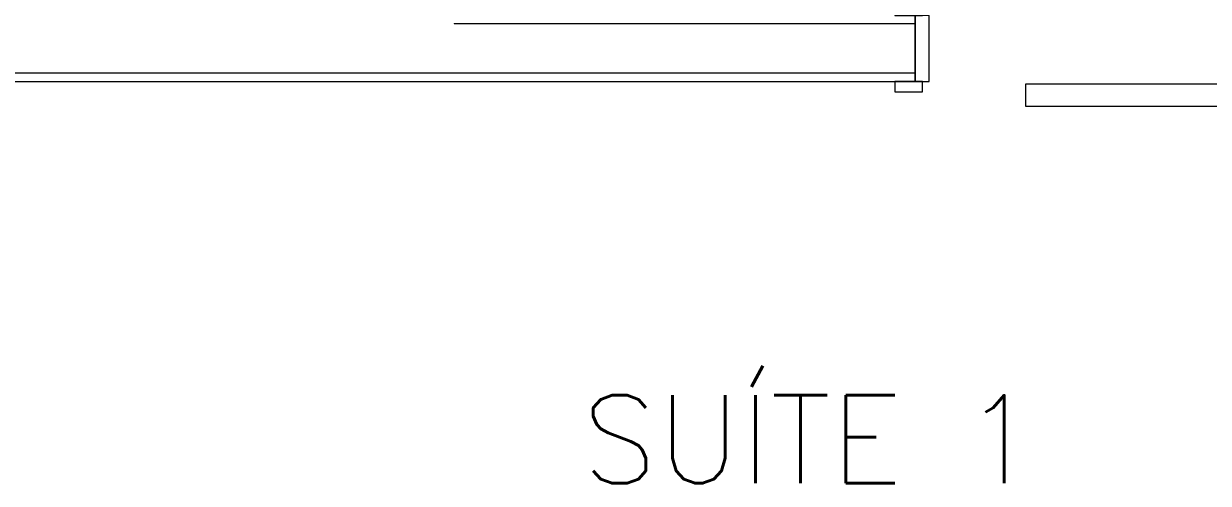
# Model space of a CAD drawing. Header units: millimetres. Extents: x 188.6 to 263.2, y 40.1 to 120.1.
# Drawn here: x 208.337 to 210.49, y 55.262 to 56.097 of the extents above; entities that cross this region are included whole.
import ezdxf

# ---------------------------------------------------------------- set-up
doc = ezdxf.new("R2010")
doc.units = ezdxf.units.MM
doc.set_wipeout_variables(frame=1)
doc.linetypes.add('Wipeout_Contour', pattern=[1000, 0, -1000])
for name, color, linetype in [('ARQ', 8, 'Continuous'), ('ARQ-BASE', 8, 'Continuous'), ('Portas ARCHICAD', 7, 'Continuous')]:
    doc.layers.add(name, color=color, linetype=linetype)
doc.styles.add('60-75', font='romans.shx', dxfattribs={"height": 0.12})

# ---------------------------------------------------------------- blocks, each defined once
blk = doc.blocks.new('Porta de Correr Exterior 21')
at = {"layer": 'Portas ARCHICAD', "color": 8, "linetype": 'Continuous', "lineweight": 0}
for p, q in [((-100, 45), (500, 45)), ((-100, 5), (-100, 45)), ((500, 45), (500, 5)), ((-337, 0), (-337, 19)), ((-337, 19), (-287, 19)), ((-287, 0), (-337, 0)), ((-300, 0), (-337, 0)), ((-300, 0), (-337, 0)), ((-300, -120), (-300, 0)), ((-300, 0), (-275, 0)), ((-300, 0), (-300, -15)), ((-300, 0), (-300, -15)), ((-287, 19), (-287, 0)), ((-275, 0), (-275, -120)), ((500, 5), (-100, 5)), ((275, -120), (275, 0)), ((275, 0), (300, 0)), ((287, 19), (337, 19)), ((287, 0), (287, 19)), ((337, 0), (287, 0)), ((300, 0), (300, -120)), ((300, 0), (300, -15)), ((300, 0), (337, 0)), ((300, 0), (337, 0)), ((300, 0), (300, -15)), ((337, 19), (337, 0)), ((-300, -15), (-300, -105)), ((-300, -15), (-300, -105)), ((300, -15), (300, -105)), ((300, -15), (300, -105)), ((-300, -105), (-300, -120)), ((-300, -105), (-300, -120)), ((300, -105), (300, -120)), ((300, -105), (300, -120)), ((-337, -139), (-337, -120)), ((-337, -120), (-287, -120)), ((-300, -120), (-337, -120)), ((-300, -120), (-337, -120)), ((-275, -120), (-300, -120)), ((-287, -120), (-287, -139)), ((300, -120), (275, -120)), ((287, -120), (337, -120)), ((287, -139), (287, -120)), ((300, -120), (337, -120)), ((300, -120), (337, -120)), ((337, -120), (337, -139)), ((-287, -139), (-337, -139)), ((337, -139), (287, -139))]:
    blk.add_line(p, q, dxfattribs=at)
blk = doc.blocks.new('arq-3pav')
at = {"color": 8, "linetype": 'Wipeout_Contour', "lineweight": 0, "ltscale": 64523.886594}
blk.add_wipeout([(4.1103, 15.7501), (4.9492, 15.7501), (4.9492, 15.8401), (4.1103, 15.8401)], dxfattribs=at).dxf.layer = 'ARQ'
at = {"layer": 'ARQ', "color": 8, "linetype": 'Continuous', "lineweight": 0}
blk.add_line((4.9492, 15.8401), (4.1103, 15.8401), dxfattribs=at)
at = {"color": 8, "linetype": 'Wipeout_Contour', "lineweight": 0, "ltscale": 66944.216479}
blk.add_wipeout([(2.6904, 15.7501), (2.7054, 15.7351), (4.9492, 15.7351), (4.9492, 15.7501)], dxfattribs=at).dxf.layer = 'ARQ'
at = {"layer": 'ARQ', "color": 8, "linetype": 'Continuous', "lineweight": 0}
for p, q in [((4.9492, 15.7501), (4.9492, 15.8401)), ((4.9492, 15.7351), (4.9492, 15.7501)), ((4.9492, 15.7351), (4.9122, 15.7351))]:
    blk.add_line(p, q, dxfattribs=at)
at = {"layer": 'ARQ', "color": 8, "linetype": 'Continuous', "lineweight": 0, "flags": 128}
blk.add_lwpolyline([(2.7054, 15.7351), (4.9492, 15.7351)], dxfattribs=at)
at = {"layer": 'ARQ', "color": 8, "linetype": 'Continuous', "lineweight": 0, "xscale": -0.001, "yscale": 0.001, "rotation": 180}
blk.add_blockref('Porta de Correr Exterior 21', (5.2492, 15.7351), dxfattribs=at)
at = {"color": 8, "linetype": 'Wipeout_Contour', "lineweight": 0, "ltscale": 66153.515155}
blk.add_wipeout([(4.0203, 15.7501), (4.1103, 15.7501), (4.1103, 15.8401), (4.0203, 15.8401)], dxfattribs=at).dxf.layer = 'ARQ'
at = {"color": 8, "linetype": 'Wipeout_Contour', "lineweight": 0, "ltscale": 68765.798567}
blk.add_wipeout([(4.0203, 15.8401), (2.6004, 15.8401), (2.6904, 15.7501), (4.0203, 15.7501)], dxfattribs=at).dxf.layer = 'ARQ'
at = {"layer": 'ARQ', "color": 8, "linetype": 'Continuous', "lineweight": 0}
blk.add_line((4.9492, 15.7501), (2.6904, 15.7501), dxfattribs=at)

msp = doc.modelspace()

# ---------------------------------------------------------------- block references
msp.add_blockref('arq-3pav', (205.0084, 40.2568))

# ---------------------------------------------------------------- next in the draw order: texts
at = {"layer": 'ARQ-BASE', "color": 8, "style": '60-75'}
msp.add_text('SUÍTE 1', height=0.16, dxfattribs=at).set_placement((209.3514, 55.2618))

doc.saveas('drawing.dxf')
